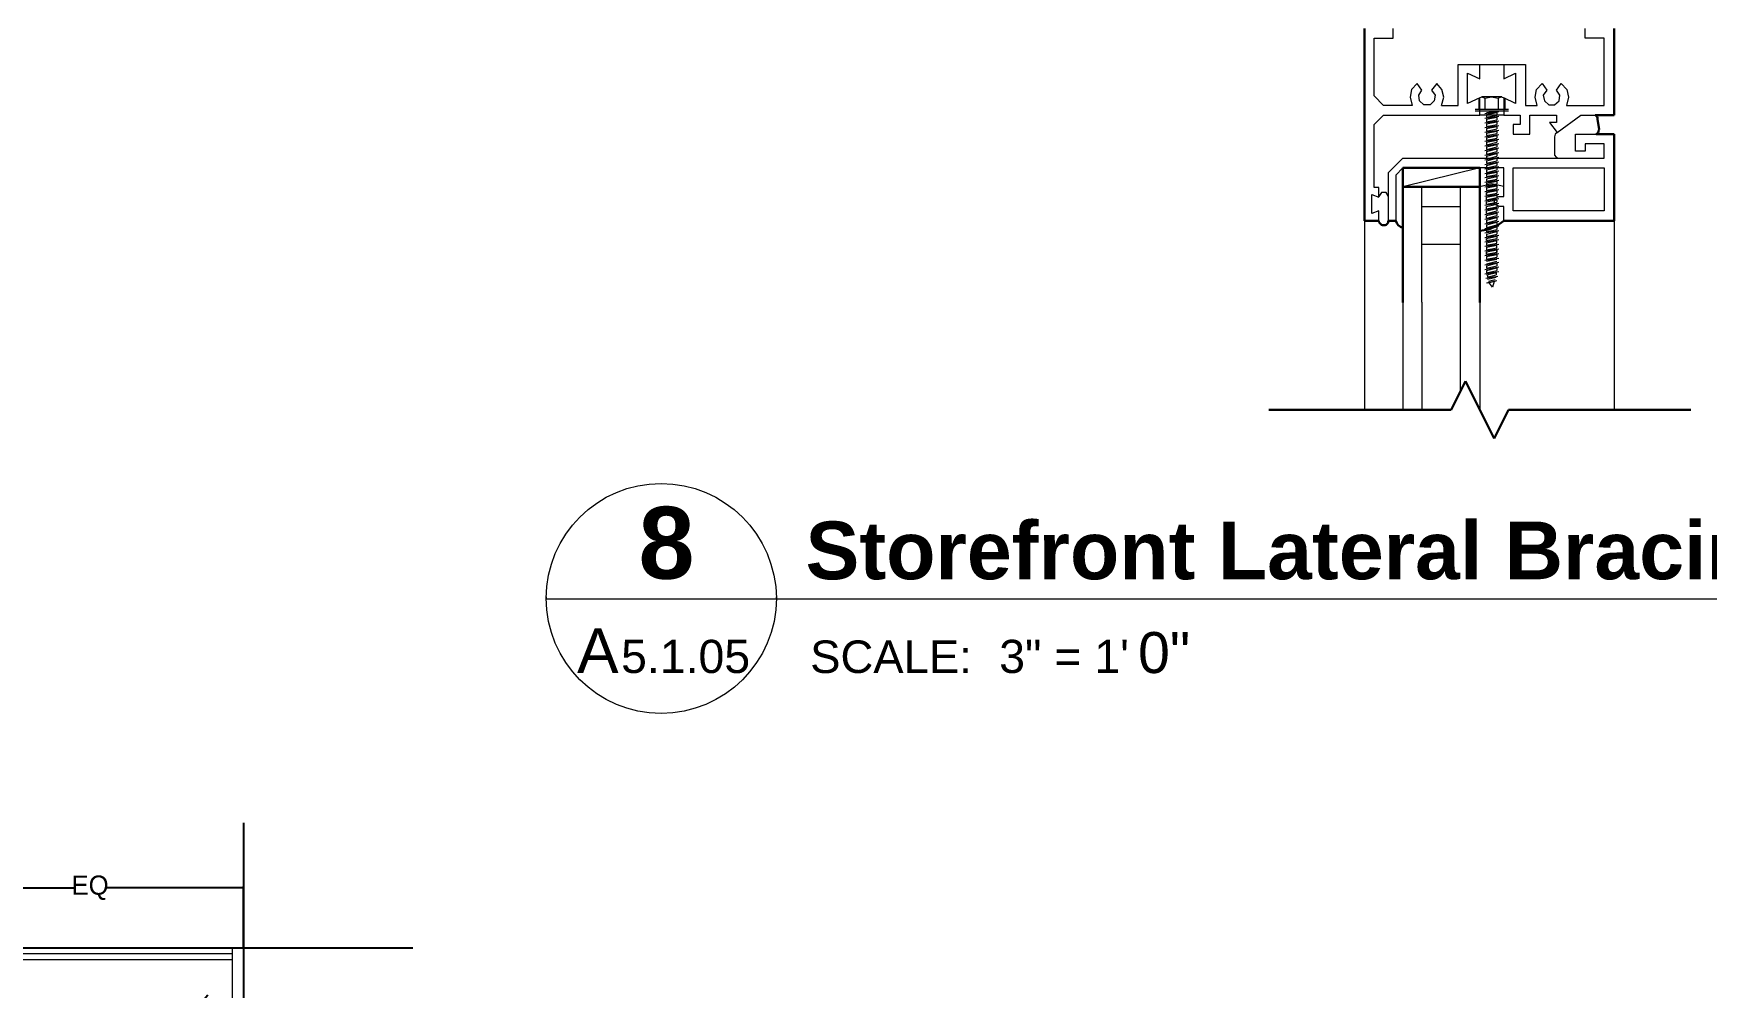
# Model space of a CAD drawing. Header units: inches. Extents: x -6061 to 13621, y -296 to 7483.
# Drawn here: x 12867.2 to 13128.7, y 233.5 to 382.7 of the extents above; entities that cross this region are included whole.
import ezdxf

# ---------------------------------------------------------------- set-up
doc = ezdxf.new("R2010")
doc.units = ezdxf.units.IN
doc.header["$MEASUREMENT"] = 0
doc.layers.get('0').update_dxf_attribs({"linetype": 'CONTINUOUS'})
doc.layers.get('Defpoints').update_dxf_attribs({"color": 6, "linetype": 'CONTINUOUS', "lineweight": 15})
doc.layers.add('Dimensions', color=8, linetype='CONTINUOUS', lineweight=13)
doc.styles.add('Arial$001H0', font='arial.ttf')
doc.styles.add('Arial$101H0', font='arialbd.ttf')
doc.styles.add('stylus', font='arial.ttf')
doc.dimstyles.new('_AA -Arch$0', dxfattribs={"dimtxt": 0.08, "dimasz": 0.1, "dimexe": 0.05, "dimexo": 0.1, "dimgap": 0.03, "dimtad": 1, "dimdec": 4, "dimzin": 3, "dimdsep": 46, "dimlunit": 5, "dimtxsty": 'stylus', "dimblk": 'ARCHTICK', "dimcen": 0.084, "dimclrd": 256, "dimclre": 256, "dimclrt": 7, "dimazin": 2, "dimtfac": 0.9, "dimtdec": 4, "dimtmove": 0, "dimatfit": 2, "dimfxl": 0.8, "dimfrac": 1, "dimtzin": 11, "dimarcsym": 0})
doc.dimstyles.get("Standard").update_dxf_attribs({"dimtxt": 0.18, "dimasz": 0.18, "dimexe": 0.18, "dimexo": 0.0625, "dimgap": 0.0625, "dimtad": 0, "dimtih": 1, "dimtoh": 1, "dimdec": 4, "dimzin": 0, "dimdsep": 46, "dimtxsty": 'Standard', "dimcen": 0.09, "dimadec": 0, "dimazin": 0, "dimtfac": 1, "dimtdec": 4, "dimtofl": 0, "dimtmove": 0, "dimatfit": 3, "dimfxl": 1, "dimtolj": 1, "dimtzin": 0, "dimlwd": -1, "dimlwe": -1, "dimarcsym": 0})

# ---------------------------------------------------------------- blocks, each defined once
blk = doc.blocks.new('*U33')
at = {"lineweight": 5, "ltscale": 0.5}
blk.add_line((22993.25, -3882.69), (23089.25, -3882.69), dxfattribs=at)
at = {"lineweight": 5}
for p, q in [((22993.25, -3882.69), (22993.25, -3992.69)), ((22995, -3882.69), (22995, -3992.69)), ((22995, -3884.44), (23040.38, -3884.44)), ((23042.13, -3884.44), (23087.5, -3884.44)), ((22995, -3990.94), (23040.38, -3990.94)), ((23042.13, -3990.94), (23087.5, -3990.94)), ((22993.25, -3992.69), (23089.25, -3992.69))]:
    blk.add_line(p, q, dxfattribs=at)
at = {"color": 8, "lineweight": 5}
for p, q in [((23040.38, -3883.56), (22995, -3883.56)), ((23087.5, -3883.56), (23042.13, -3883.56)), ((23040.38, -3991.81), (22995, -3991.81)), ((23087.5, -3991.81), (23042.13, -3991.81))]:
    blk.add_line(p, q, dxfattribs=at)
at = {"lineweight": 5, "extrusion": (0, 1, 0)}
for p, q in [((23040.38, -3992.69), (23040.38, -3882.69)), ((23042.13, -3992.69), (23042.13, -3882.69)), ((23087.5, -3992.69), (23087.5, -3882.69)), ((23089.25, -3992.69), (23089.25, -3882.69))]:
    blk.add_line(p, q, dxfattribs=at)
at = {"color": 8, "ltscale": 0.008}
for points in [[(23033.67, -3890.97), (23029.44, -3895.95)], [(23036.57, -3890.04), (23031.89, -3895.55)], [(23080.79, -3890.97), (23076.57, -3895.95)], [(23083.69, -3890.04), (23079.02, -3895.55)], [(23032.69, -3892.92), (23027.98, -3898.48)], [(23079.82, -3892.92), (23075.1, -3898.48)]]:
    blk.add_lwpolyline(points, dxfattribs=at)
blk = doc.blocks.new('_Open90')
at = {"color": 0, "linetype": 'ByBlock', "lineweight": -2}
for p, q in [((0, 0), (-1, 0)), ((-0.5, 0.5), (0, 0)), ((0, 0), (-0.5, -0.5))]:
    blk.add_line(p, q, dxfattribs=at)
blk = doc.blocks.new('*D42')
at = {"layer": 'Defpoints', "color": 0, "transparency": 16777216}
for p in [(12804.02, 260.68), (12900.02, 260.68), (12900.02, 118.91)]:
    blk.add_point(p, dxfattribs=at)
at = {"layer": 'Dimensions', "linetype": 'ByBlock', "lineweight": -2, "transparency": 16777216}
for p, q in [((12804.02, 259.24), (12804.02, 117.47)), ((12900.02, 259.24), (12900.02, 117.47)), ((12806.9, 118.91), (12842.07, 118.91)), ((12897.14, 118.91), (12861.96, 118.91))]:
    blk.add_line(p, q, dxfattribs=at)
at = {"layer": 'Dimensions', "lineweight": -2, "transparency": 16777216, "xscale": 2.88, "yscale": 2.88, "zscale": 2.88, "rotation": 180}
blk.add_blockref('_Open90', (12804.02, 118.91), dxfattribs=at)
at = {"layer": 'Dimensions', "lineweight": -2, "transparency": 16777216, "xscale": 2.88, "yscale": 2.88, "zscale": 2.88}
blk.add_blockref('_Open90', (12900.02, 118.91), dxfattribs=at)
at = {"layer": 'Dimensions', "color": 7, "transparency": 16777216, "insert": (12852.02, 118.91), "char_height": 4.32, "attachment_point": 5, "style": 'stylus'}
blk.add_mtext('7\'- 4 {\\H0.7x;\\S1/2;}"', dxfattribs=at)
blk = doc.blocks.new('*D43')
at = {"layer": 'Defpoints', "color": 0, "transparency": 16777216}
for p in [(12792.31, 239.63), (12927.92, 239.63), (12927.92, 129.63)]:
    blk.add_point(p, dxfattribs=at)
at = {"layer": 'Dimensions', "linetype": 'ByBlock', "lineweight": -2, "transparency": 16777216}
for p, q in [((12926.48, 239.63), (12790.87, 239.63)), ((12792.31, 236.75), (12792.31, 191.79)), ((12792.31, 132.51), (12792.31, 177.46)), ((12926.48, 129.63), (12790.87, 129.63))]:
    blk.add_line(p, q, dxfattribs=at)
at = {"layer": 'Dimensions', "lineweight": -2, "transparency": 16777216, "xscale": 2.88, "yscale": 2.88, "zscale": 2.88}
for p, rotation in [((12792.31, 239.63), 90), ((12792.31, 129.63), 270)]:
    blk.add_blockref('_Open90', p, dxfattribs=dict(at, rotation=rotation))
at = {"layer": 'Dimensions', "color": 7, "transparency": 16777216, "insert": (12792.31, 184.63), "char_height": 4.32, "attachment_point": 5, "rotation": 90, "style": 'stylus'}
blk.add_mtext('7\'-0"', dxfattribs=at)
blk = doc.blocks.new('_CLOSEDFILLED')
at = {"color": 0, "lineweight": -2, "true_color": 0x000000}
blk.add_line((-1, 0), (-2, 0), dxfattribs=at)
blk.add_solid([(-1, 0.2), (0, 0), (-1, 0.2), (-1, -0.2)], dxfattribs=at)
blk = doc.blocks.new('*D41')
at = {"color": 0, "transparency": 16777216}
for p, q in [((12852.02, 239.69), (12852.02, 249.26)), ((12852.2, 249.08), (12873.45, 249.08)), ((12899.84, 249.08), (12878.58, 249.08)), ((12900.02, 239.69), (12900.02, 249.26))]:
    blk.add_line(p, q, dxfattribs=at)
at = {"layer": 'Defpoints', "color": 0, "transparency": 16777216}
for p in [(12900.02, 249.08), (12852.02, 239.63), (12900.02, 239.63)]:
    blk.add_point(p, dxfattribs=at)
at = {"color": 0, "transparency": 16777216, "xscale": 0.18, "yscale": 0.18, "zscale": 0.18, "rotation": 180}
blk.add_blockref('_CLOSEDFILLED', (12852.02, 249.08), dxfattribs=at)
at = {"color": 0, "transparency": 16777216, "xscale": 0.18, "yscale": 0.18, "zscale": 0.18}
blk.add_blockref('_CLOSEDFILLED', (12900.02, 249.08), dxfattribs=at)
at = {"color": 0, "transparency": 16777216, "insert": (12876.02, 249.08), "char_height": 3, "attachment_point": 5}
blk.add_mtext('EQ', dxfattribs=at)

msp = doc.modelspace()

# ---------------------------------------------------------------- linework, layer by layer
at = {"color": 7, "linetype": 'Continuous', "lineweight": 18, "true_color": 0x000007}
for p, q in [((13075.24488, 383.41139), (13075.24488, 353.37745)), ((13114.24895, 369.8761), (13114.24895, 383.41139)), ((13111.2856, 369.8761), (13114.24895, 369.8761)), ((13114.24895, 366.91275), (13111.44578, 366.91275)), ((13114.24895, 353.37745), (13114.24895, 366.91275)), ((13075.24488, 353.37745), (13077.48741, 353.37745)), ((13077.48741, 353.37745), (13077.48741, 353.21727)), ((13077.48741, 353.21727), (13077.5675, 353.05709)), ((13078.84895, 352.977), (13078.92904, 353.21727)), ((13078.92904, 353.21727), (13079.00913, 353.37745)), ((13079.00913, 353.37745), (13080.1304, 353.37745)), ((13095.90823, 352.57655), (13097.02949, 353.37745)), ((13097.02949, 353.37745), (13114.24895, 353.37745)), ((13077.5675, 353.05709), (13077.72768, 352.89691)), ((13077.72768, 352.89691), (13077.88786, 352.73673)), ((13077.88786, 352.73673), (13078.04805, 352.65664)), ((13078.04805, 352.65664), (13078.20823, 352.65664)), ((13078.20823, 352.65664), (13078.4485, 352.65664)), ((13078.4485, 352.65664), (13078.60868, 352.73673)), ((13078.60868, 352.73673), (13078.76886, 352.89691)), ((13078.76886, 352.89691), (13078.84895, 352.977)), ((13093.26524, 351.77564), (13094.62678, 352.01591)), ((13094.62678, 352.01591), (13095.90823, 352.57655)), ((13081.25166, 340.56297), (13081.25166, 323.82406)), ((13084.21501, 340.64306), (13084.21501, 323.82406)), ((13090.2218, 340.64306), (13090.2218, 326.78741)), ((13093.26524, 340.56297), (13093.26524, 323.82406))]:
    msp.add_line(p, q, dxfattribs=at)
at = {"color": 7, "linetype": 'Continuous', "lineweight": 30, "true_color": 0x000007}
for p, q in [((13075.24488, 383.41139), (13075.24488, 353.37745)), ((13114.24895, 369.8761), (13114.24895, 383.41139)), ((13111.36569, 369.8761), (13111.2856, 369.8761)), ((13111.2856, 369.8761), (13114.24895, 369.8761)), ((13111.52587, 369.71591), (13111.36569, 369.8761)), ((13111.60596, 369.63582), (13111.52587, 369.71591)), ((13111.68605, 369.47564), (13111.60596, 369.63582)), ((13111.68605, 369.31546), (13111.68605, 369.47564)), ((13111.68605, 369.23537), (13111.68605, 369.31546)), ((13111.92633, 367.63356), (13111.68605, 369.23537)), ((13111.44578, 366.91275), (13111.60596, 366.99284)), ((13114.24895, 366.91275), (13111.44578, 366.91275)), ((13111.60596, 366.99284), (13111.76614, 367.15302)), ((13111.76614, 367.15302), (13111.84624, 367.3132)), ((13111.84624, 367.47338), (13111.92633, 367.63356)), ((13111.84624, 367.3132), (13111.84624, 367.47338)), ((13114.24895, 353.37745), (13114.24895, 366.91275)), ((13081.25166, 361.62677), (13093.26524, 361.62677)), ((13081.25166, 358.66343), (13081.25166, 361.62677)), ((13093.26524, 361.62677), (13093.26524, 358.66343)), ((13093.26524, 358.66343), (13081.25166, 358.66343)), ((13081.25166, 358.66343), (13081.25166, 352.25619)), ((13093.26524, 351.77564), (13093.26524, 358.66343)), ((13075.24488, 353.37745), (13077.48741, 353.37745)), ((13077.48741, 353.37745), (13077.48741, 353.21727)), ((13077.48741, 353.21727), (13077.5675, 353.05709)), ((13078.92904, 353.21727), (13079.00913, 353.37745)), ((13078.92904, 353.05709), (13078.92904, 353.21727)), ((13079.00913, 353.37745), (13080.1304, 353.37745)), ((13080.1304, 353.37745), (13080.29058, 352.977)), ((13095.90823, 352.57655), (13097.02949, 353.37745)), ((13097.02949, 353.37745), (13114.24895, 353.37745)), ((13077.5675, 353.05709), (13077.72768, 352.89691)), ((13077.72768, 352.89691), (13077.88786, 352.73673)), ((13077.88786, 352.73673), (13078.04805, 352.65664)), ((13078.04805, 352.65664), (13078.20823, 352.65664)), ((13078.20823, 352.65664), (13078.4485, 352.65664)), ((13078.4485, 352.65664), (13078.60868, 352.73673)), ((13078.60868, 352.73673), (13078.76886, 352.89691)), ((13078.76886, 352.89691), (13078.92904, 353.05709)), ((13080.29058, 352.977), (13080.53085, 352.65664)), ((13080.53085, 352.65664), (13080.85121, 352.41637)), ((13080.85121, 352.41637), (13081.25166, 352.25619)), ((13081.25166, 352.25619), (13081.25166, 340.56297)), ((13093.26524, 351.77564), (13094.62678, 352.01591)), ((13093.26524, 340.56297), (13093.26524, 351.77564)), ((13094.62678, 352.01591), (13095.90823, 352.57655)), ((13091.02271, 328.30913), (13088.78017, 323.82406)), ((13095.50777, 319.33899), (13091.02271, 328.30913)), ((13069.23809, 323.82406), (13060.26795, 323.82406)), ((13088.78017, 323.82406), (13069.23809, 323.82406)), ((13097.75031, 323.82406), (13095.50777, 319.33899)), ((13117.29239, 323.82406), (13097.75031, 323.82406)), ((13117.29239, 323.82406), (13126.26252, 323.82406))]:
    msp.add_line(p, q, dxfattribs=at)
at = {"color": 7, "linetype": 'Continuous', "lineweight": 9, "true_color": 0x000007}
for p, q in [((13076.7666, 381.88967), (13079.72995, 381.88967)), ((13076.7666, 372.91953), (13076.7666, 381.88967)), ((13079.72995, 381.88967), (13079.72995, 383.41139)), ((13109.76388, 381.88967), (13109.76388, 383.41139)), ((13112.72723, 381.88967), (13109.76388, 381.88967)), ((13112.72723, 371.39781), (13112.72723, 381.88967)), ((13089.90144, 371.39781), (13089.90144, 377.80505)), ((13089.90144, 377.80505), (13093.26524, 377.80505)), ((13093.26524, 377.80505), (13097.02949, 377.80505)), ((13093.26524, 375.56252), (13093.26524, 377.80505)), ((13097.02949, 377.80505), (13100.39329, 377.80505)), ((13097.02949, 377.80505), (13097.02949, 375.56252)), ((13100.39329, 377.80505), (13100.39329, 371.39781)), ((13083.4942, 374.84171), (13082.6132, 373.88062)), ((13084.21501, 373.80053), (13083.4942, 374.84171)), ((13086.53764, 374.84171), (13085.73673, 373.80053)), ((13087.33854, 373.88062), (13086.53764, 374.84171)), ((13091.34307, 371.71818), (13091.34307, 376.44352)), ((13091.34307, 376.44352), (13093.26524, 375.56252)), ((13097.02949, 375.56252), (13098.87157, 376.44352)), ((13098.87157, 376.44352), (13098.87157, 371.71818)), ((13102.15528, 373.88062), (13103.03628, 374.84171)), ((13103.03628, 374.84171), (13103.75709, 373.80053)), ((13105.27881, 373.80053), (13105.99963, 374.84171)), ((13105.99963, 374.84171), (13106.88062, 373.88062)), ((13078.20823, 371.39781), (13076.7666, 372.91953)), ((13082.69329, 371.39781), (13078.20823, 371.39781)), ((13082.6132, 373.88062), (13082.37293, 372.67926)), ((13082.37293, 372.67926), (13082.69329, 371.39781)), ((13083.73447, 372.99962), (13084.21501, 373.80053)), ((13083.81456, 372.11863), (13083.73447, 372.99962)), ((13084.53538, 371.47791), (13083.81456, 372.11863)), ((13085.49646, 371.47791), (13084.53538, 371.47791)), ((13086.13719, 372.11863), (13085.49646, 371.47791)), ((13085.73673, 373.80053), (13086.29737, 372.99962)), ((13086.29737, 372.99962), (13086.13719, 372.11863)), ((13087.25845, 371.39781), (13087.6589, 372.67926)), ((13087.25845, 371.39781), (13089.90144, 371.39781)), ((13087.6589, 372.67926), (13087.33854, 373.88062)), ((13093.26524, 372.59917), (13091.34307, 371.71818)), ((13093.10506, 372.51908), (13093.5856, 372.75935)), ((13093.10506, 372.51908), (13093.10506, 370.83718)), ((13093.26524, 369.8761), (13093.26524, 372.59917)), ((13093.5856, 372.75935), (13094.06614, 372.51908)), ((13096.70913, 372.75935), (13093.5856, 372.75935)), ((13094.06614, 372.51908), (13095.10732, 372.75935)), ((13094.06614, 372.51908), (13094.06614, 370.83718)), ((13095.10732, 372.75935), (13096.1485, 372.51908)), ((13096.1485, 372.51908), (13096.62904, 372.75935)), ((13096.1485, 372.51908), (13096.1485, 370.83718)), ((13096.62904, 372.75935), (13097.18967, 372.51908)), ((13097.02949, 372.59917), (13097.02949, 369.8761)), ((13098.87157, 371.71818), (13097.02949, 372.59917)), ((13097.18967, 372.51908), (13097.18967, 370.83718)), ((13100.39329, 371.39781), (13102.23538, 371.39781)), ((13101.91501, 372.67926), (13102.15528, 373.88062)), ((13102.23538, 371.39781), (13101.91501, 372.67926)), ((13103.75709, 373.80053), (13103.19646, 372.99962)), ((13103.19646, 372.99962), (13103.35664, 372.11863)), ((13103.35664, 372.11863), (13104.07746, 371.47791)), ((13104.07746, 371.47791), (13104.95845, 371.47791)), ((13104.95845, 371.47791), (13105.67927, 372.11863)), ((13105.75936, 372.99962), (13105.27881, 373.80053)), ((13105.67927, 372.11863), (13105.75936, 372.99962)), ((13107.1209, 372.67926), (13106.80053, 371.39781)), ((13106.80053, 371.39781), (13112.72723, 371.39781)), ((13106.88062, 373.88062), (13107.1209, 372.67926)), ((13076.7666, 368.43447), (13078.20823, 369.8761)), ((13078.20823, 369.8761), (13093.26524, 369.8761)), ((13092.54443, 370.83718), (13097.75031, 370.83718)), ((13097.75031, 370.51682), (13092.54443, 370.51682)), ((13097.02949, 369.8761), (13093.26524, 369.8761)), ((13094.06614, 370.11637), (13096.22859, 370.43673)), ((13094.06614, 369.39555), (13096.22859, 369.71591)), ((13094.06614, 368.67474), (13096.22859, 368.9951)), ((13094.30642, 370.27655), (13095.74805, 370.51682)), ((13094.30642, 369.95619), (13095.90823, 370.27655)), ((13094.30642, 369.95619), (13094.30642, 369.55573)), ((13094.30642, 369.55573), (13095.90823, 369.8761)), ((13094.30642, 369.23537), (13095.90823, 369.55573)), ((13094.30642, 369.23537), (13094.30642, 368.83492)), ((13094.30642, 368.83492), (13095.90823, 369.15528)), ((13094.30642, 368.51456), (13095.90823, 368.83492)), ((13095.90823, 370.27655), (13095.90823, 369.8761)), ((13095.90823, 369.55573), (13095.90823, 369.15528)), ((13095.90823, 368.83492), (13095.90823, 368.43447)), ((13097.02949, 369.8761), (13099.59239, 369.8761)), ((13099.59239, 369.8761), (13099.59239, 368.43447)), ((13101.11411, 366.91275), (13101.11411, 369.8761)), ((13101.11411, 369.8761), (13105.27881, 369.8761)), ((13105.27881, 369.8761), (13105.27881, 368.75483)), ((13105.3589, 367.15302), (13109.04307, 369.8761)), ((13109.04307, 369.8761), (13111.2856, 369.8761)), ((13076.7666, 358.58334), (13076.7666, 368.43447)), ((13094.06614, 367.95392), (13096.22859, 368.27429)), ((13094.06614, 367.23311), (13096.22859, 367.55347)), ((13094.06614, 366.51229), (13096.22859, 366.83266)), ((13094.30642, 368.51456), (13094.30642, 368.1141)), ((13094.30642, 368.1141), (13095.90823, 368.43447)), ((13094.30642, 367.79374), (13095.90823, 368.1141)), ((13094.30642, 367.79374), (13094.30642, 367.39329)), ((13094.30642, 367.39329), (13095.90823, 367.71365)), ((13094.30642, 367.07293), (13095.90823, 367.39329)), ((13094.30642, 367.07293), (13094.30642, 366.67248)), ((13094.30642, 366.67248), (13095.90823, 366.99284)), ((13094.30642, 366.35211), (13095.90823, 366.67248)), ((13094.30642, 366.35211), (13094.30642, 365.95166)), ((13094.30642, 365.95166), (13095.90823, 366.27202)), ((13095.90823, 368.1141), (13095.90823, 367.71365)), ((13095.90823, 367.39329), (13095.90823, 366.99284)), ((13095.90823, 366.67248), (13095.90823, 366.27202)), ((13099.59239, 368.43447), (13098.47112, 368.43447)), ((13098.47112, 368.43447), (13098.47112, 366.91275)), ((13098.47112, 366.91275), (13101.11411, 366.91275)), ((13105.27881, 368.75483), (13104.15755, 368.75483)), ((13104.15755, 368.75483), (13105.3589, 367.15302)), ((13105.03854, 366.91275), (13104.95845, 366.51229)), ((13104.95845, 366.51229), (13104.95845, 363.62904)), ((13105.3589, 367.15302), (13105.03854, 366.91275)), ((13108.24216, 364.26976), (13108.24216, 366.91275)), ((13108.24216, 366.91275), (13111.44578, 366.91275)), ((13094.06614, 365.79148), (13096.22859, 366.11184)), ((13094.06614, 365.07067), (13096.22859, 365.47112)), ((13094.06614, 364.34985), (13096.22859, 364.7503)), ((13094.06614, 363.62904), (13096.22859, 364.02949)), ((13094.30642, 365.6313), (13095.90823, 365.95166)), ((13094.30642, 365.6313), (13094.30642, 365.23085)), ((13094.30642, 365.23085), (13095.90823, 365.6313)), ((13094.30642, 364.91048), (13095.90823, 365.31094)), ((13094.30642, 364.91048), (13094.30642, 364.51003)), ((13094.30642, 364.51003), (13095.90823, 364.91048)), ((13094.30642, 364.18967), (13095.90823, 364.59012)), ((13094.30642, 364.18967), (13094.30642, 363.78922)), ((13094.30642, 363.78922), (13095.90823, 364.18967)), ((13094.30642, 363.46886), (13095.90823, 363.86931)), ((13095.90823, 365.95166), (13095.90823, 365.6313)), ((13095.90823, 365.31094), (13095.90823, 364.91048)), ((13095.90823, 364.59012), (13095.90823, 364.18967)), ((13095.90823, 363.86931), (13095.90823, 363.46886)), ((13104.95845, 363.62904), (13105.19872, 363.30867)), ((13109.76388, 364.26976), (13108.24216, 364.26976)), ((13112.72723, 365.39103), (13109.76388, 365.39103)), ((13109.76388, 365.39103), (13109.76388, 364.26976)), ((13112.72723, 363.14849), (13112.72723, 365.39103)), ((13079.00913, 360.90596), (13081.25166, 363.14849)), ((13081.25166, 361.62677), (13080.1304, 360.50551)), ((13081.25166, 363.14849), (13112.72723, 363.14849)), ((13093.26524, 361.62677), (13081.25166, 358.66343)), ((13097.02949, 361.62677), (13093.26524, 361.62677)), ((13094.06614, 362.90822), (13096.22859, 363.30867)), ((13094.06614, 362.18741), (13096.22859, 362.58786)), ((13094.06614, 361.46659), (13096.22859, 361.86705)), ((13094.06614, 360.74578), (13096.22859, 361.14623)), ((13094.30642, 363.46886), (13094.30642, 363.0684)), ((13094.30642, 363.0684), (13095.90823, 363.46886)), ((13094.30642, 362.74804), (13095.90823, 363.14849)), ((13094.30642, 362.74804), (13094.30642, 362.34759)), ((13094.30642, 362.34759), (13095.90823, 362.74804)), ((13094.30642, 362.02723), (13095.90823, 362.42768)), ((13094.30642, 362.02723), (13094.30642, 361.62677)), ((13094.30642, 361.62677), (13095.90823, 362.02723)), ((13094.30642, 361.30641), (13095.90823, 361.70686)), ((13094.30642, 361.30641), (13094.30642, 360.90596)), ((13094.30642, 360.90596), (13095.90823, 361.30641)), ((13094.30642, 360.66569), (13095.90823, 360.98605)), ((13095.90823, 363.14849), (13095.90823, 362.74804)), ((13095.90823, 362.42768), (13095.90823, 362.02723)), ((13095.90823, 361.70686), (13095.90823, 361.30641)), ((13095.90823, 360.98605), (13095.90823, 360.5856)), ((13097.02949, 357.14171), (13097.02949, 361.62677)), ((13098.47112, 361.62677), (13112.72723, 361.62677)), ((13098.47112, 354.89917), (13098.47112, 361.62677)), ((13105.19872, 363.30867), (13105.51909, 363.14849)), ((13112.72723, 361.62677), (13112.72723, 354.89917)), ((13077.48741, 358.58334), (13076.7666, 358.58334)), ((13077.48741, 357.06162), (13077.48741, 358.58334)), ((13079.00913, 353.37745), (13079.00913, 360.90596)), ((13080.1304, 360.50551), (13080.1304, 353.37745)), ((13084.21501, 340.64306), (13084.21501, 358.66343)), ((13090.2218, 358.66343), (13090.2218, 340.64306)), ((13095.10732, 359.14397), (13093.26524, 358.66343)), ((13094.06614, 360.10505), (13096.22859, 360.42542)), ((13094.06614, 359.38424), (13096.22859, 359.7046)), ((13094.06614, 358.66343), (13096.22859, 358.98379)), ((13094.30642, 360.66569), (13094.30642, 360.26524)), ((13094.30642, 360.26524), (13095.90823, 360.5856)), ((13094.30642, 359.94487), (13095.90823, 360.26524)), ((13094.30642, 359.94487), (13094.30642, 359.54442)), ((13094.30642, 359.54442), (13095.90823, 359.86478)), ((13094.30642, 359.22406), (13095.90823, 359.54442)), ((13094.30642, 359.22406), (13094.30642, 358.82361)), ((13094.30642, 358.82361), (13095.90823, 359.14397)), ((13094.30642, 358.50324), (13095.90823, 358.82361)), ((13094.30642, 358.50324), (13094.30642, 358.10279)), ((13094.30642, 358.10279), (13095.90823, 358.42315)), ((13097.02949, 358.74352), (13095.10732, 359.14397)), ((13095.90823, 360.26524), (13095.90823, 359.86478)), ((13095.90823, 359.54442), (13095.90823, 359.14397)), ((13095.90823, 358.82361), (13095.90823, 358.42315)), ((13076.36614, 357.46207), (13077.48741, 357.06162)), ((13076.36614, 354.49872), (13076.36614, 357.46207)), ((13077.88786, 357.78243), (13077.48741, 357.14171)), ((13078.60868, 357.78243), (13077.88786, 357.78243)), ((13079.00913, 357.14171), (13078.60868, 357.78243)), ((13094.06614, 357.94261), (13096.22859, 358.26297)), ((13094.06614, 357.2218), (13096.22859, 357.54216)), ((13094.06614, 356.50098), (13096.22859, 356.82134)), ((13094.06614, 355.78017), (13096.22859, 356.10053)), ((13094.30642, 357.78243), (13095.90823, 358.10279)), ((13094.30642, 357.38198), (13094.30642, 357.78243)), ((13094.30642, 357.78243), (13094.30642, 357.38198)), ((13094.30642, 357.38198), (13095.90823, 357.70234)), ((13094.30642, 357.06162), (13095.90823, 357.38198)), ((13094.30642, 356.66116), (13094.30642, 357.06162)), ((13094.30642, 356.66116), (13095.90823, 356.98153)), ((13094.30642, 356.3408), (13095.90823, 356.66116)), ((13094.30642, 355.94035), (13094.30642, 356.3408)), ((13094.30642, 355.94035), (13095.90823, 356.26071)), ((13094.30642, 355.61999), (13095.90823, 355.94035)), ((13095.58786, 356.82134), (13096.22859, 357.14171)), ((13095.58786, 356.02044), (13095.58786, 356.82134)), ((13096.22859, 355.61999), (13095.58786, 356.02044)), ((13095.90823, 358.10279), (13095.90823, 357.70234)), ((13095.90823, 357.38198), (13095.90823, 356.98153)), ((13095.90823, 356.66116), (13095.90823, 356.26071)), ((13095.90823, 355.94035), (13095.90823, 355.5399)), ((13096.22859, 357.14171), (13097.02949, 357.14171)), ((13075.24488, 353.37745), (13075.24488, 323.82406)), ((13077.48741, 354.89917), (13076.36614, 354.49872)), ((13077.48741, 353.37745), (13077.48741, 354.89917)), ((13084.21501, 355.61999), (13090.2218, 355.61999)), ((13094.06614, 355.05935), (13096.22859, 355.45981)), ((13094.06614, 354.33854), (13096.22859, 354.73899)), ((13094.06614, 353.61772), (13096.22859, 354.01818)), ((13094.06614, 352.89691), (13096.22859, 353.29736)), ((13094.30642, 355.21953), (13094.30642, 355.61999)), ((13094.30642, 355.21953), (13095.90823, 355.5399)), ((13094.30642, 354.89917), (13095.90823, 355.29962)), ((13094.30642, 354.49872), (13094.30642, 354.89917)), ((13094.30642, 354.49872), (13095.90823, 354.89917)), ((13094.30642, 354.17836), (13095.90823, 354.57881)), ((13094.30642, 353.77791), (13094.30642, 354.17836)), ((13094.30642, 353.77791), (13095.90823, 354.17836)), ((13094.30642, 353.45754), (13095.90823, 353.858)), ((13094.30642, 353.45754), (13094.30642, 353.05709)), ((13094.30642, 353.05709), (13095.90823, 353.45754)), ((13094.30642, 352.73673), (13095.90823, 353.13718)), ((13095.90823, 355.29962), (13095.90823, 354.89917)), ((13095.90823, 354.57881), (13095.90823, 354.17836)), ((13095.90823, 353.858), (13095.90823, 353.45754)), ((13095.90823, 353.13718), (13095.90823, 352.73673)), ((13097.02949, 355.61999), (13096.22859, 355.61999)), ((13097.02949, 353.37745), (13097.02949, 355.61999)), ((13112.72723, 354.89917), (13098.47112, 354.89917)), ((13114.24895, 353.37745), (13114.24895, 323.82406)), ((13094.06614, 352.1761), (13096.22859, 352.57655)), ((13094.06614, 351.45528), (13096.22859, 351.85573)), ((13094.06614, 350.73447), (13096.22859, 351.13492)), ((13094.30642, 352.73673), (13094.30642, 352.33628)), ((13094.30642, 352.33628), (13095.90823, 352.73673)), ((13094.30642, 352.01591), (13095.90823, 352.41637)), ((13094.30642, 352.01591), (13094.30642, 351.61546)), ((13094.30642, 351.61546), (13095.90823, 352.01591)), ((13094.30642, 351.2951), (13095.90823, 351.69555)), ((13094.30642, 351.2951), (13094.30642, 350.89465)), ((13094.30642, 350.89465), (13095.90823, 351.2951)), ((13094.30642, 350.57429), (13095.90823, 350.97474)), ((13094.30642, 350.25392), (13094.30642, 350.57429)), ((13094.30642, 350.57429), (13094.30642, 350.25392)), ((13094.30642, 350.25392), (13095.90823, 350.57429)), ((13095.90823, 352.41637), (13095.90823, 352.01591)), ((13095.90823, 351.69555), (13095.90823, 351.2951)), ((13095.90823, 350.97474), (13095.90823, 350.57429)), ((13084.21501, 349.69329), (13090.2218, 349.69329)), ((13094.06614, 350.09374), (13096.22859, 350.4141)), ((13094.06614, 349.37293), (13096.22859, 349.69329)), ((13094.06614, 348.65211), (13096.22859, 348.97248)), ((13094.06614, 347.9313), (13096.22859, 348.25166)), ((13094.30642, 349.93356), (13095.90823, 350.25392)), ((13094.30642, 349.93356), (13094.30642, 349.53311)), ((13094.30642, 349.53311), (13095.90823, 349.85347)), ((13094.30642, 349.21275), (13095.90823, 349.53311)), ((13094.30642, 349.21275), (13094.30642, 348.81229)), ((13094.30642, 348.81229), (13095.90823, 349.13266)), ((13094.30642, 348.49193), (13095.90823, 348.81229)), ((13094.30642, 348.09148), (13094.30642, 348.49193)), ((13094.30642, 348.49193), (13094.30642, 348.09148)), ((13095.90823, 348.41184), (13094.30642, 348.09148)), ((13094.30642, 348.09148), (13095.90823, 348.41184)), ((13094.30642, 347.77112), (13095.90823, 348.09148)), ((13095.90823, 349.85347), (13095.90823, 350.25392)), ((13095.90823, 349.13266), (13095.90823, 349.53311)), ((13095.90823, 348.41184), (13095.90823, 348.81229)), ((13095.90823, 348.81229), (13095.90823, 348.41184)), ((13095.90823, 348.09148), (13095.90823, 347.69103)), ((13094.06614, 347.21048), (13096.22859, 347.53085)), ((13094.06614, 346.48967), (13096.22859, 346.89012)), ((13094.06614, 345.76886), (13096.22859, 346.16931)), ((13094.06614, 345.04804), (13096.22859, 345.44849)), ((13094.30642, 347.77112), (13094.30642, 347.37067)), ((13094.30642, 347.37067), (13095.90823, 347.69103)), ((13094.30642, 347.0503), (13095.90823, 347.37067)), ((13094.30642, 346.64985), (13095.90823, 347.0503)), ((13094.30642, 346.32949), (13095.90823, 346.72994)), ((13094.30642, 346.32949), (13094.30642, 345.92904)), ((13094.30642, 345.92904), (13095.90823, 346.32949)), ((13094.30642, 345.60867), (13095.90823, 346.00913)), ((13094.30642, 345.60867), (13094.30642, 345.20822)), ((13094.30642, 345.20822), (13095.90823, 345.60867)), ((13094.30642, 344.88786), (13095.90823, 345.28831)), ((13095.82814, 345.28831), (13095.82814, 344.88786)), ((13095.90823, 346.72994), (13095.90823, 346.32949)), ((13095.90823, 346.00913), (13095.90823, 345.60867)), ((13094.22633, 344.40732), (13096.06841, 344.72768)), ((13094.30642, 343.6865), (13095.90823, 344.00686)), ((13094.4666, 344.96795), (13094.4666, 344.5675)), ((13094.4666, 344.5675), (13095.82814, 344.88786)), ((13094.4666, 344.24714), (13095.82814, 344.5675)), ((13095.66795, 343.84668), (13094.54669, 343.60641)), ((13094.62678, 343.92677), (13095.66795, 344.16705)), ((13095.2675, 342.96569), (13094.78696, 343.60641)), ((13095.50777, 343.84668), (13095.2675, 342.96569)), ((12947.26026, 294.27067), (13254.08696, 294.27067))]:
    msp.add_line(p, q, dxfattribs=at)
for points in [[(12947.34035, 294.35076), (12947.34035, 304.28198), (12955.3494, 312.29103), (12965.28062, 312.29103)], [(12965.28062, 312.29103), (12975.21185, 312.29103), (12983.2209, 304.28198), (12983.30099, 294.35076)], [(12947.34035, 294.35076), (12947.34035, 294.67112), (12947.34035, 294.67112), (12947.34035, 294.35076)], [(12965.28062, 276.33039), (12955.3494, 276.33039), (12947.34035, 284.41953), (12947.34035, 294.35076)], [(12983.30099, 294.35076), (12983.30099, 284.41953), (12975.21185, 276.33039), (12965.28062, 276.33039)], [(12983.30099, 294.35076), (12983.30099, 294.67112), (12983.30099, 294.67112), (12983.30099, 294.35076)]]:
    msp.add_open_spline(points, degree=3, dxfattribs=at)

# ---------------------------------------------------------------- block references
msp.add_blockref('*U33', (-10189.23717, 4122.31223))

# ---------------------------------------------------------------- texts
at = {"color": 7, "true_color": 0x000007}
for s, height, style, p in [('8', 11.25166, 'Arial$101H0', (12961.75626, 297.39401)), ('Storefront Lateral Bracing Detail', 9.0273159, 'Arial$101H0', (12987.86573, 297.31392)), ('A', 6.97383, 'Arial$001H0', (12952.14539, 282.65735)), ('5.1.05', 5.192527, 'Arial$001H0', (12959.03313, 282.65735)), ('SCALE:', 5.086183, 'Arial$001H0', (12988.58653, 282.65735)), ('3" = 1\'', 5.189754, 'Arial$001H0', (13018.13993, 282.65735)), ('0"', 6.400615, 'Arial$001H0', (13039.84446, 282.65735))]:
    msp.add_text(s, height=height, dxfattribs=dict(at, style=style)).set_placement(p)

# ---------------------------------------------------------------- dimensions: what is measured, and where the dimension line sits
dim = msp.add_linear_dim(base=(12900.01561, 249.07509), p1=(12852.01561, 239.62603), p2=(12900.01561, 239.62602), text='EQ', dimstyle='Standard', override={"dimtxt": 3, "dimzin": 8, "dimtdec": 2, "dimtofl": 1, "dimtolj": 0, "dimtzin": 8})
dim.commit()
dim.dimension.update_dxf_attribs({"geometry": '*D41', "text_midpoint": (12876.01561, 249.07509)})
at = {"layer": 'Dimensions'}
dim = msp.add_linear_dim(base=(12900.01561, 118.91266), p1=(12804.01561, 260.67691), p2=(12900.01561, 260.67689), text='7\'- 4 {\\H0.7x;\\S1/2;}"', dimstyle='_AA -Arch$0', override={"dimtxt": 0.09, "dimasz": 0.06, "dimexe": 0.03, "dimexo": 0.03, "dimtad": 0, "dimpost": '"', "dimblk1": 'Open90', "dimblk2": 'Open90', "dimsah": 1}, dxfattribs=at)
dim.commit()
dim.dimension.update_dxf_attribs({"geometry": '*D42', "text_midpoint": (12852.01561, 118.91266)})
dim = msp.add_linear_dim(base=(12792.31117, 239.6257), p1=(12927.92208, 129.6257), p2=(12927.92208, 239.6257), angle=90, text='7\'-0"', dimstyle='_AA -Arch$0', override={"dimtxt": 0.09, "dimasz": 0.06, "dimexe": 0.03, "dimexo": 0.03, "dimtad": 0, "dimpost": '"', "dimblk1": 'Open90', "dimblk2": 'Open90', "dimsah": 1}, dxfattribs=at)
dim.commit()
dim.dimension.update_dxf_attribs({"geometry": '*D43', "text_midpoint": (12792.31117, 184.6257)})

doc.saveas('drawing.dxf')
